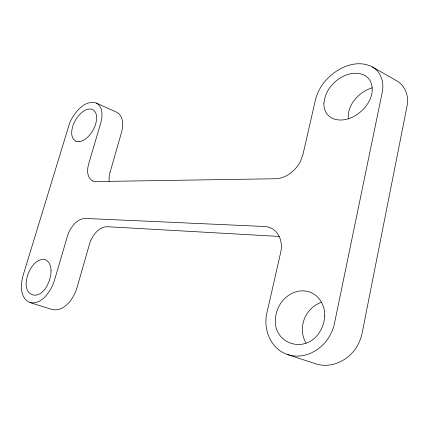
<?xml version="1.0" encoding="UTF-8"?>
<svg xmlns="http://www.w3.org/2000/svg" width="429" height="429" viewBox="0 0 429 429"><rect width="100%" height="100%" fill="white"/><g stroke="black" fill="none" stroke-linecap="round" stroke-linejoin="round"><path stroke-width="0.64" d="M109.963 172.694L121.461 132.577C123.45 125.81 123.863 115.927 116.586 112.178L96.166 103.003C86.465 99.936 77.998 109.041 73.145 116.361A80.491 59.25 17.7 0 0 69.67 122.989L23.241 274.925C20.522 283.982 19.573 298.091 29.939 302.568L52.295 309.524C62.639 311.862 70.801 301.893 74.753 293.559A78.384 57.7 17.7 0 0 77.145 287.183L89.479 244.16A55.781 41.061 17.7 0 1 91.398 239.178C94.477 233.054 100.043 226.684 107.443 226.716L279.241 236.438M321.525 302.257C314.784 304.483 309.143 309.529 305.823 315.76A54.365 40.02 17.7 0 0 302.81 324.404C301.646 330.759 302.67 337.564 306.043 343.114M372.233 87.848C366.8 89.414 361.829 92.433 357.759 96.337A58.001 42.696 17.7 0 0 352.171 103.325C349.41 107.915 347.715 113.369 348.348 118.753M79.059 141.688C85.081 140.857 89.516 135.864 92.573 130.979A57.186 42.096 17.7 0 0 94.632 126.898C96.734 121.638 98.423 113.862 93.243 109.835A4.338 3.196 17.7 0 0 91.57 109.116C85.494 108.092 80.421 113.127 77.107 117.605A56.317 41.457 17.7 0 0 73.128 125.252C71.327 130.325 70.227 138.245 75.933 141.238M29.939 302.568C40.326 304.751 48.193 294.471 52.177 286.213A82.845 60.982 17.7 0 0 54.628 279.762L67.428 236.24A58.939 43.383 17.7 0 1 69.391 231.193C72.49 225.086 77.89 218.549 85.307 218.431L264.377 226.485A13.197 9.711 17.7 0 1 270.34 227.778C279.756 231.676 283.043 243.318 280.646 252.574L267.02 312.462C262.757 328.946 270.667 349.126 287.671 354.563L315.224 363.685C331.735 369.321 350.354 359.631 358 344.562A76.759 56.505 17.7 0 0 362.156 332.958L406.949 106.515C409.169 96.906 405.603 85.623 396.6 80.765L372.254 66.865C356.638 58.811 337.795 67.492 326.742 79.403A86.685 63.808 17.7 0 0 320.635 87.398L318.318 91.634L315.889 97.968L302.981 154.419L300.622 161.014A59.588 43.86 17.7 0 1 296.348 167.605C291.211 173.756 283.751 178.507 275.568 178.748L96.005 181.553A6.027 4.435 17.7 0 1 92.954 181.033M287.671 354.563C304.354 360.172 322.71 349.742 330.314 334.695A81.076 59.679 17.7 0 0 334.593 322.865L382.153 92.739C384.438 83.21 381.279 71.761 372.254 66.865M92.959 181.017C86.69 178.083 86.948 169.653 88.674 163.985L100.595 123.445C102.569 116.752 103.373 106.848 96.166 103.003M109.132 181.349L109.111 177.054A45.865 33.762 17.7 0 1 109.969 172.699M79.049 141.661A5.212 3.834 17.7 0 1 75.917 141.27M51.035 270.533L50.869 274.018L49.791 279.188A58.709 43.216 17.7 0 1 47.903 283.993C39.532 302.761 21.311 296.337 27.327 276.528A58.768 43.259 17.7 0 1 28.974 271.884C31.703 266.018 36.642 259.154 43.838 259.411A4.982 3.668 17.7 0 1 45.19 259.717C49.496 261.299 50.944 266.371 51.035 270.533M323.911 102.933C323.536 108.301 325.691 114.012 330.255 117.09A12.012 8.843 17.7 0 0 334.255 119.074C344.637 122.286 355.845 116.86 363.073 109.486A61.481 45.254 17.7 0 0 367.267 104.306C373.096 96.241 375.096 82.738 365.985 76.217A11.894 8.757 17.7 0 0 362.854 74.528C352.504 70.715 341.044 75.906 333.612 83.237A61.256 45.088 17.7 0 0 327.987 90.385L325.3 96.085L323.911 102.933M324.694 315.814L324.099 321.021A57.572 42.38 17.7 0 1 321.739 328.142C308.365 357.657 267.498 344.031 276.582 312.28A57.588 42.391 17.7 0 1 279.29 305.663C284.223 296.471 294.519 289.714 305.175 290.996A15.83 11.653 17.7 0 1 310.21 292.235C319.643 295.758 325.107 306.033 324.694 315.814"/></g></svg>
